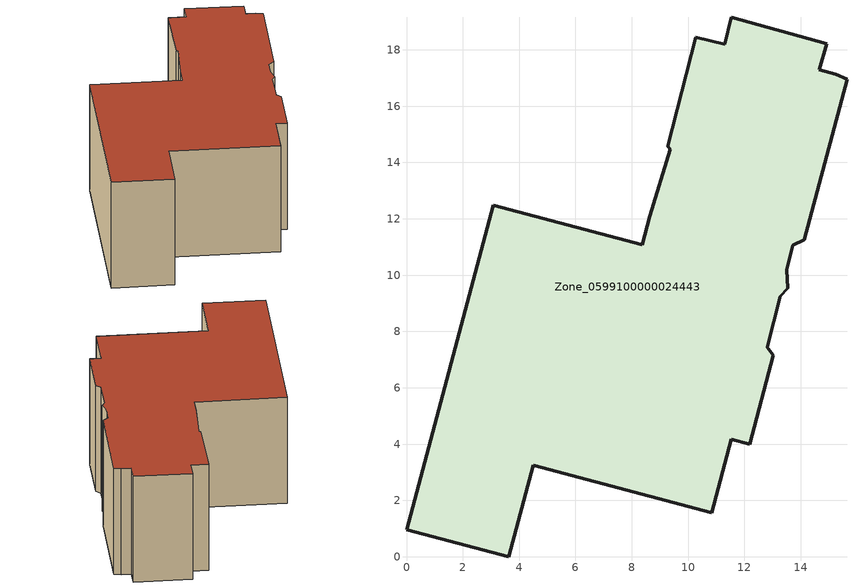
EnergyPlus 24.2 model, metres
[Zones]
Zone_0599100000024443
 floor ground (C_G): 13.27,9.25 12.81,7.44 13.02,7.15 12.18,3.99 11.53,4.17 10.84,1.57 4.5,3.26 3.63,0 0,0.97 3.08,12.49 8.37,11.08 8.63,12.09 9.36,14.47 9.27,14.58 10.27,18.44 11.29,18.19 11.53,19.16 14.92,18.22 14.66,17.29 15.25,17.14 15.64,16.95 14.12,11.25 13.72,11.06 13.51,10.2 13.53,9.53 z0
 wall outside (C_F): 8.37,11.08 3.08,12.49 0,0.97 3.63,0 4.5,3.26 10.84,1.57 11.53,4.17 12.18,3.99 13.02,7.15 12.81,7.44 13.27,9.25 13.53,9.53 13.51,10.2 13.72,11.06 14.12,11.25 15.64,16.95 15.25,17.14 14.66,17.29 14.92,18.22 11.53,19.16 11.29,18.19 10.27,18.44 9.27,14.58 9.36,14.47 8.63,12.09 8.37,11.08 z0:7.05
 roof outside (C_R): 14.12,11.25 15.64,16.95 15.25,17.14 14.66,17.29 14.92,18.22 11.53,19.16 11.29,18.19 10.27,18.44 9.27,14.58 9.36,14.47 8.63,12.09 8.37,11.08 3.08,12.49 0,0.97 3.63,0 4.5,3.26 10.84,1.57 11.53,4.17 12.18,3.99 13.02,7.15 12.81,7.44 13.27,9.25 13.53,9.53 13.51,10.2 13.72,11.06 z7.05
[BUILDING]
Pand.0599100000024443: North Axis=0; Terrain=City; Loads Convergence Tolerance Value=0.04; Temperature Convergence Tolerance Value=0.4; Solar Distribution=FullExterior; Maximum Number of Warmup Days=25; Minimum Number of Warmup Days=1
[Site:Location]
Rotterdam.The.Hague.AP_ZH_NLD Design_Conditions: Latitude=51.96; Longitude=4.45; Time Zone=1; Elevation=-4.5
[SITE:GROUNDTEMPERATURE:BUILDINGSURFACE]
18, 18, 18, 18, 18, 18, 18, 18, 18, 18, 18, 18
[MATERIAL] Thermal Absorptance=0.9; Solar Absorptance=0.7; Visible Absorptance=0.7
Name | Roughness | Thickness | Conductivity | Density | Specific Heat
G.D.1965 | MediumSmooth | 0.15 | 1 | 540 | 1210
F.D.1965 | Rough | 0.3 | 0.857143 | 1920 | 840
R.D.1965 | MediumRough | 0.2 | 0.08 | 1500 | 1000
[CONSTRUCTION]
C_G: G.D.1965
C_F: F.D.1965
C_R: R.D.1965
[ZONE]
Zone_0599100000024443: Type=1; Multiplier=1; Ceiling Height=Autocalculate; Volume=Autocalculate; Floor Area=autocalculate; Part of Total Floor Area=Yes
[ZONEINFILTRATION:DESIGNFLOWRATE]
Infil_Zone_0599100000024443: Zone or ZoneList or Space or SpaceList=Zone_0599100000024443; Schedule=AlwaysOn; Design Flow Rate Calculation Method=Flow/Area; Flow Rate per Floor Area=0.0042; Constant Term Coefficient=1; Temperature Term Coefficient=0; Velocity Term Coefficient=0; Velocity Squared Term Coefficient=0
[HVACTEMPLATE:ZONE:IDEALLOADSAIRSYSTEM]
Zone_0599100000024443: Maximum Heating Supply Air Temperature=50; Minimum Cooling Supply Air Temperature=13; Maximum Heating Supply Air Humidity Ratio=0.0156; Minimum Cooling Supply Air Humidity Ratio=0.0077; Heating Limit=NoLimit; Cooling Limit=NoLimit; Dehumidification Control Type=ConstantSensibleHeatRatio; Cooling Sensible Heat Ratio=0.7; Dehumidification Setpoint=60; Humidification Control Type=None; Humidification Setpoint=30; Outdoor Air Method=None; Outdoor Air Flow Rate per Person=0.00944; Outdoor Air Flow Rate per Zone Floor Area=0; Outdoor Air Flow Rate per Zone=0; Demand Controlled Ventilation Type=None; Outdoor Air Economizer Type=NoEconomizer; Heat Recovery Type=None; Sensible Heat Recovery Effectiveness=0.7; Latent Heat Recovery Effectiveness=0.65
[ZONECONTROL:THERMOSTAT]
ThermostatControl_Zone_0599100000024443: Zone or ZoneList=Zone_0599100000024443; Control Type Schedule=DualSetpointControlType; Control 1=Thermostat_Zone_0599100000024443; Temperature Difference Between Cutout And Setpoint=0
[THERMOSTATSETPOINT:DUALSETPOINT]
Thermostat_Zone_0599100000024443: Heating Setpoint Temperature Schedule=HeatingSetpoint_Zone_0599100000024443; Cooling Setpoint Temperature Schedule=CoolingSetpoint_Zone_0599100000024443
[SCHEDULE:COMPACT]
HeatingSetpoint_Zone_0599100000024443: Through: 12/31, For: AllDays, Until: 24:00, 21
CoolingSetpoint_Zone_0599100000024443: Through: 12/31, For: AllDays, Until: 24:00, 24
DualSetpointControlType: Through: 12/31, For: AllDays, Until: 24:00, 4
AlwaysOn: Through: 12/31, For: AllDays, Until: 24:00, 1
